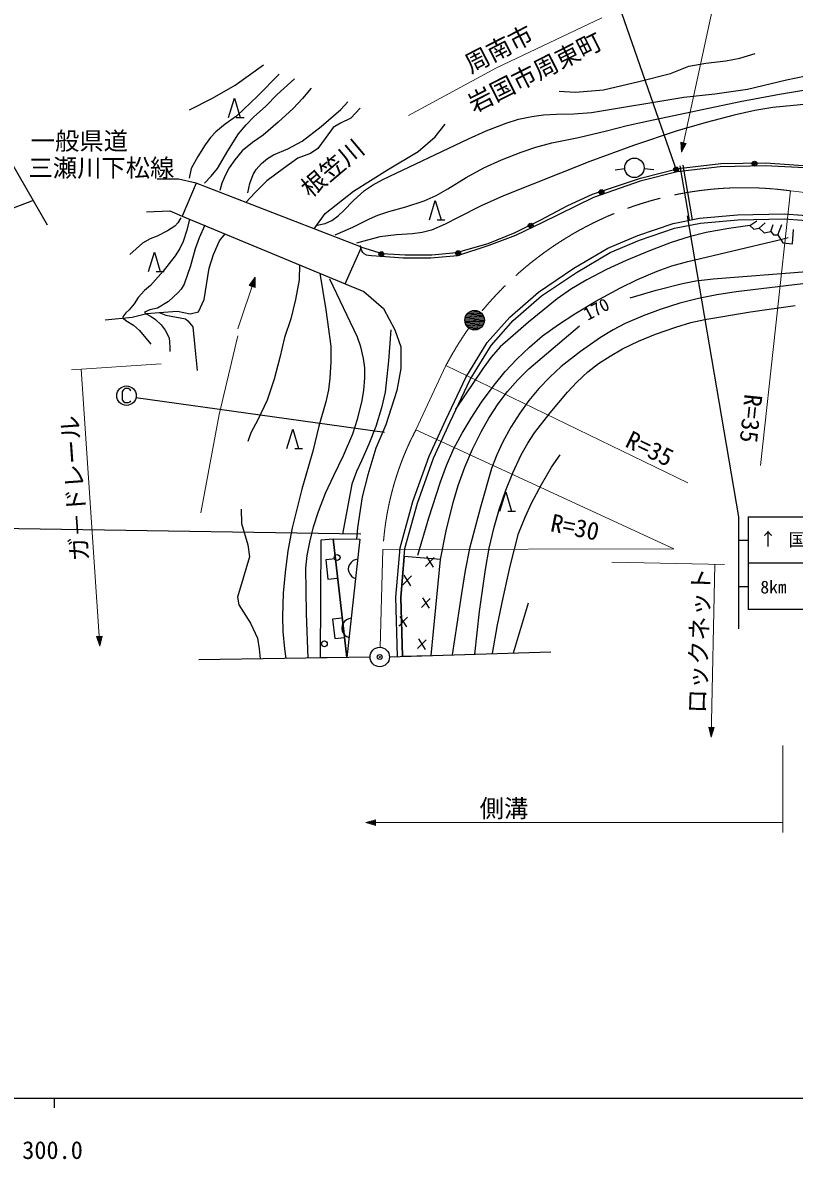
# Model space of a CAD drawing. Units: millimetres, scale not verified. Extents: x 40000 to 680000, y 20000 to 380000.
# Drawn here: x 364784 to 444068, y 198715 to 315572 of the extents above; entities that cross this region are included whole.
import ezdxf
from ezdxf.enums import TextEntityAlignment as Align

# ---------------------------------------------------------------- set-up
doc = ezdxf.new("R2010")
doc.units = ezdxf.units.MM
doc.header["$LTSCALE"] = 1000
doc.header["$PDMODE"] = 32
doc.header["$PDSIZE"] = 500
doc.linetypes.add('CHAIN', pattern=[18.5, 12, -1.5, 3.5, -1.5])
for name, color, linetype, lineweight in [('S-BGD', 7, 'Continuous', 25), ('S-BGD-EXST', 7, 'Continuous', 25), ('S-BMK', 2, 'CHAIN', 13), ('S-BMK-OTRS', 5, 'Continuous', 25), ('S-BMK-SRVR', 3, 'Continuous', 25), ('S-STR-HTXT', 7, 'Continuous', 13), ('S-STR-STR1', 1, 'Continuous', 25), ('S-STR-STRC', 7, 'Continuous', 25), ('S-TTL-BAND', 7, 'Continuous', 25)]:
    doc.layers.add(name, color=color, linetype=linetype, lineweight=lineweight)
doc.layers.add('S-BMK-HTXT', color=7, linetype='Continuous')
doc.layers.add('S-OTRS', color=6, linetype='Continuous')
doc.styles.add('ＭＳ ゴシック', font='')
doc.styles.get('ＭＳ ゴシック').set_extended_font_data('MS Gothic')

msp = doc.modelspace()

# ---------------------------------------------------------------- linework, layer by layer
at = {"layer": 'S-BGD'}
for p, q in [((438461, 311919), (440034, 312416)), ((431341, 310345), (433245, 311090)), ((433245, 311090), (434984, 311422)), ((434984, 311422), (437053, 311670)), ((437053, 311670), (438461, 311919)), ((428112, 309516), (431341, 310345)), ((419916, 308522), (421572, 308439)), ((421572, 308439), (424470, 308688)), ((424470, 308688), (428112, 309516)), ((385932, 305811), (386533, 307814)), ((386533, 307814), (387133, 305811)), ((399446, 306804), (398492, 305754)), ((386733, 305811), (387533, 305811)), ((397442, 305229), (396679, 304799)), ((398492, 305754), (397442, 305229)), ((407175, 303844), (408177, 305133)), ((396679, 304799), (395868, 303653)), ((405410, 302316), (407175, 303844)), ((395868, 303653), (395105, 302651)), ((393053, 301648), (391574, 300598)), ((394341, 302125), (393053, 301648)), ((395105, 302651), (394341, 302125)), ((402261, 300454), (405410, 302316)), ((391574, 300598), (389857, 299309)), ((398778, 298258), (402261, 300454)), ((426646, 300537), (425652, 300422)), ((428277, 299600), (432156, 300591)), ((428638, 300575), (429636, 300498)), ((436457, 300763), (432037, 300247)), ((432156, 300591), (436530, 301086)), ((432316, 300865), (433281, 295270)), ((432611, 300916), (433577, 295321)), ((441072, 300860), (436457, 300763)), ((436530, 301086), (441110, 301169)), ((445819, 300631), (441072, 300860)), ((441110, 301169), (445979, 300838)), ((380792, 299479), (378598, 299479)), ((382605, 299086), (380792, 299479)), ((389857, 299309), (388664, 298115)), ((423347, 297933), (428277, 299600)), ((428229, 299278), (423453, 297599)), ((432037, 300247), (428229, 299278)), ((399580, 292485), (382605, 299086)), ((388664, 298115), (387718, 297098)), ((395868, 295967), (398778, 298258)), ((406575, 295292), (407175, 297295)), ((407175, 297295), (407775, 295292)), ((423453, 297599), (418129, 294983)), ((420811, 296770), (423347, 297933)), ((377501, 296137), (379886, 296233)), ((379886, 296233), (381180, 295700)), ((381180, 295700), (397907, 288740)), ((394742, 294366), (395868, 295967)), ((418012, 295290), (420811, 296770)), ((434346, 295473), (438226, 295808)), ((438226, 295808), (443076, 295908)), ((443076, 295908), (449063, 295473)), ((407375, 295292), (408176, 295292)), ((415371, 293995), (418012, 295290)), ((418129, 294983), (415434, 293691)), ((427991, 293699), (431637, 294937)), ((431637, 294937), (434346, 295473)), ((431767, 294453), (434416, 294976)), ((434416, 294976), (438253, 295307)), ((438253, 295307), (443063, 295407)), ((439514, 294713), (440233, 295211)), ((439514, 294713), (439915, 294339)), ((440454, 294436), (441063, 294989)), ((441671, 294104), (441892, 294823)), ((442390, 293772), (442777, 294823)), ((443063, 295407), (449018, 294974)), ((384991, 293140), (385588, 293867)), ((412624, 292859), (415371, 293995)), ((415434, 293691), (412691, 292658)), ((424910, 292400), (427991, 293699)), ((428169, 293230), (431767, 294453)), ((439915, 294339), (440454, 294436)), ((440454, 294436), (440980, 293965)), ((440980, 293965), (441671, 294104)), ((441671, 294104), (441947, 293758)), ((441947, 293758), (442390, 293772)), ((442390, 293772), (442902, 292928)), ((443883, 292831), (443994, 294325)), ((384371, 291755), (384991, 293140)), ((399489, 292564), (399498, 292684)), ((399515, 292361), (399489, 292564)), ((399618, 292113), (399515, 292361)), ((399580, 292485), (401717, 291828)), ((409349, 291934), (412624, 292859)), ((412691, 292658), (409464, 291593)), ((421432, 290325), (424910, 292400)), ((425137, 291953), (428169, 293230)), ((442902, 292928), (443883, 292831)), ((377711, 289978), (378312, 291981)), ((378312, 291981), (378912, 289978)), ((383941, 290323), (384371, 291755)), ((399726, 291945), (399618, 292113)), ((399877, 291813), (399726, 291945)), ((400108, 291676), (399877, 291813)), ((400305, 291622), (400108, 291676)), ((400624, 291599), (400305, 291622)), ((401623, 291528), (400624, 291599)), ((403881, 291366), (401623, 291528)), ((401717, 291828), (404067, 291696)), ((406721, 291366), (403881, 291366)), ((404067, 291696), (406814, 291722)), ((409464, 291593), (406721, 291366)), ((406814, 291722), (409349, 291934)), ((421699, 289902), (425137, 291953)), ((378512, 289978), (379312, 289978)), ((383416, 287124), (383941, 290323)), ((393229, 290687), (393196, 289129)), ((417786, 287882), (421432, 290325)), ((418091, 287484), (421699, 289902)), ((393196, 289129), (392815, 287124)), ((397907, 288740), (399844, 287947)), ((399844, 287947), (401869, 286185)), ((414843, 285305), (417786, 287882)), ((415195, 284948), (418091, 287484)), ((382844, 285835), (383416, 287124)), ((392815, 287124), (392338, 285119)), ((373255, 285023), (376022, 285310)), ((376022, 285310), (377548, 285692)), ((377548, 285692), (378789, 285787)), ((378789, 285787), (380697, 285930)), ((378789, 285787), (379504, 285501)), ((379504, 285501), (381508, 285119)), ((380697, 285930), (381985, 285644)), ((381985, 285644), (382844, 285835)), ((401869, 286185), (403014, 283983)), ((412501, 282694), (414843, 285305)), ((381508, 285119), (381747, 284928)), ((381747, 284928), (382271, 284307)), ((382271, 284307), (382462, 282207)), ((392338, 285119), (391670, 283209)), ((403014, 283983), (403630, 282265)), ((412905, 282394), (415195, 284948)), ((391670, 283209), (391193, 281156)), ((382462, 282207), (382701, 279820)), ((403630, 282265), (403630, 280018)), ((410327, 279112), (412501, 282694)), ((410768, 278874), (412905, 282394)), ((391193, 281156), (390620, 278912)), ((403630, 280018), (403234, 277772)), ((390620, 278912), (389905, 276764)), ((408253, 274743), (410327, 279112)), ((408705, 274528), (410768, 278874)), ((403234, 277772), (402089, 274225)), ((389905, 276764), (388950, 274759)), ((388950, 274759), (388235, 273422)), ((406548, 270994), (408253, 274743)), ((391928, 271789), (392529, 273792)), ((392529, 273792), (393129, 271789)), ((402089, 274225), (401077, 271846)), ((407011, 270805), (408705, 274528)), ((388235, 273422), (387901, 272515)), ((392729, 271789), (393529, 271789)), ((401077, 271846), (400240, 269071)), ((404875, 266341), (406548, 270994)), ((405353, 266190), (407011, 270805)), ((400240, 269071), (399668, 266824)), ((399668, 266824), (399184, 263653)), ((413823, 265336), (414424, 267338)), ((414424, 267338), (415024, 265336)), ((387233, 265565), (387281, 264085)), ((403571, 261588), (404875, 266341)), ((404065, 261500), (405353, 266190)), ((414624, 265336), (415425, 265336)), ((387281, 264085), (387901, 261889)), ((399184, 263653), (399095, 262467)), ((387901, 261889), (388092, 260648)), ((395371, 250257), (395454, 262419)), ((395454, 262419), (396682, 262504)), ((398080, 250301), (396682, 262504)), ((396682, 262504), (399432, 262461)), ((396682, 262504), (398080, 250301)), ((399432, 262461), (398080, 250301)), ((388092, 260648), (387424, 258451)), ((403136, 256501), (403571, 261588)), ((403637, 256486), (404065, 261500)), ((403996, 260685), (403637, 256486)), ((407703, 260391), (403996, 260685)), ((406165, 259677), (407058, 260597)), ((406261, 260674), (406962, 259600)), ((396917, 260448), (395923, 260334)), ((395923, 260334), (396151, 258344)), ((398276, 259674), (398241, 259355)), ((398383, 259904), (398276, 259674)), ((398524, 260089), (398383, 259904)), ((398745, 260266), (398524, 260089)), ((398957, 260364), (398745, 260266)), ((399205, 260417), (398957, 260364)), ((406750, 250519), (407703, 260391)), ((387424, 258451), (386851, 256494)), ((396151, 258344), (397145, 258458)), ((398241, 259355), (398294, 259107)), ((398294, 259107), (398391, 258895)), ((398391, 258895), (398568, 258674)), ((398568, 258674), (398754, 258532)), ((398754, 258532), (398984, 258426)), ((403848, 257767), (404741, 258686)), ((403944, 258763), (404645, 257690)), ((386851, 256494), (386994, 255730)), ((403306, 250413), (403136, 256501)), ((403806, 250427), (403637, 256486)), ((403637, 256486), (403806, 250427)), ((405757, 255448), (406650, 256368)), ((405853, 256445), (406554, 255371)), ((415220, 250781), (416760, 255927)), ((386994, 255730), (388187, 253820)), ((388187, 253820), (388903, 252293)), ((397616, 254346), (396622, 254232)), ((396622, 254232), (396850, 252243)), ((397600, 253593), (397565, 253275)), ((397706, 253823), (397600, 253593)), ((397848, 254009), (397706, 253823)), ((398069, 254186), (397848, 254009)), ((398281, 254283), (398069, 254186)), ((398529, 254336), (398281, 254283)), ((403440, 253537), (404333, 254457)), ((403536, 254534), (404237, 253460)), ((397565, 253275), (397618, 253027)), ((397618, 253027), (397715, 252815)), ((397715, 252815), (397892, 252593)), ((397892, 252593), (398077, 252452)), ((398077, 252452), (398307, 252346)), ((388903, 252293), (389094, 251195)), ((396850, 252243), (397844, 252357)), ((405349, 251219), (406242, 252139)), ((405445, 252216), (406146, 251142)), ((389094, 251195), (389186, 250156)), ((398080, 250301), (395371, 250257)), ((398080, 250301), (398080, 250301)), ((403806, 250427), (406750, 250519))]:
    msp.add_line(p, q, dxfattribs=at)
for points in [[(381937, 306613), (384298, 307819), (386622, 309141), (389523, 311244)], [(391145, 310289), (388906, 308011), (386736, 305949), (385581, 305146), (384642, 304356), (384091, 303775), (383523, 303009), (382762, 301832), (382086, 300598), (381890, 299595)], [(383464, 299070), (384163, 299791), (384794, 300587), (385849, 302412), (386969, 304150), (387728, 305082), (388525, 305883), (389714, 306957), (390921, 308200), (392719, 309812)], [(395057, 294773), (395846, 294938), (396556, 295236), (397205, 295710), (397777, 296254), (398750, 297276), (399898, 298318), (400725, 298874), (401788, 299447), (410606, 303637), (412406, 304456), (414456, 305260), (415722, 305642), (417094, 305946), (418285, 306108), (419625, 306176), (421428, 306194), (423245, 306330), (432709, 307906), (435895, 308258), (439261, 308740), (443263, 309688), (447243, 310514), (448413, 310651)], [(394437, 308857), (393542, 307775), (392575, 306765), (391049, 305332), (389478, 304024), (388378, 303271), (387329, 302416), (386572, 301484), (386012, 300641), (385611, 299947), (385260, 299081), (385038, 298306)], [(396878, 293748), (398714, 294546), (400431, 295402), (401286, 295784), (402421, 296166), (404164, 296633), (406022, 297251), (407263, 297820), (408483, 298504), (410360, 299663), (412160, 300643), (413981, 301477), (415989, 302273), (417509, 302780), (419139, 303214), (421886, 303772), (424760, 304461), (426889, 305021), (429084, 305489), (438506, 307464), (442557, 308230), (446856, 308932)], [(387901, 298067), (388119, 299051), (388465, 299966), (388781, 300482), (389310, 301101), (389937, 301624), (390542, 301990), (392018, 302623), (393514, 303397), (395454, 304909), (397488, 306648), (398206, 307425)], [(451443, 307796), (441857, 306862), (440033, 306543), (437885, 306052), (435000, 305327), (432035, 304469), (427534, 302936), (423076, 301308), (414191, 297778), (411882, 296734), (409534, 295558), (408200, 294862), (406794, 294257), (405828, 293999), (404833, 293853), (403187, 293775), (401471, 293570), (399079, 292900)], [(316700, 270259), (320333, 271925), (323975, 273711), (326617, 275126), (329037, 276531), (331949, 278278), (334908, 279926), (337556, 281330), (339994, 282738), (343347, 284913), (346567, 287120), (350090, 289654), (353841, 292220), (355215, 292999), (356652, 293698), (359158, 294825), (361917, 295952), (363824, 296554), (365710, 297255), (365827, 297302)], [(381925, 295391), (381651, 294227), (381275, 293080), (380936, 292356), (380454, 291600), (379231, 290024), (377916, 288566), (377301, 288049), (376657, 287332), (376245, 286674), (375735, 286064), (375373, 285758), (375068, 285347), (375105, 285212), (375377, 284951), (376164, 284459), (376771, 283944), (377930, 282531)], [(381031, 295516), (380734, 294992), (380417, 294664), (379664, 294172), (378599, 293619), (377887, 293350), (377075, 292909), (375783, 291745)], [(383480, 294743), (382900, 293466), (382494, 292323), (382025, 290590), (381377, 288696), (381076, 288176), (380761, 287827), (379768, 286925), (378632, 286229), (377850, 286053), (377298, 285821), (377398, 285688), (377967, 285360), (378441, 285053), (379014, 284502), (379409, 283963), (379787, 283257), (379882, 282863), (379903, 282056), (379886, 281767)], [(439514, 294713), (437331, 294420), (435025, 293994), (433280, 293545), (431429, 292960), (429179, 292121), (426778, 291112), (424769, 290196), (422738, 289150), (421192, 288219), (419705, 287199), (416743, 284770), (413839, 282247), (412921, 281185), (412088, 280052), (409262, 275840)], [(405390, 260826), (406515, 264669), (407701, 268368), (408336, 270056), (409096, 271785), (409928, 273381), (410853, 274930), (411920, 276543), (413227, 278318), (414373, 279709), (415556, 280982), (416861, 282228), (418213, 283365), (419832, 284542), (421511, 285635), (423691, 286938), (426149, 288282), (427949, 289164), (429976, 290031), (431485, 290564), (433147, 291029), (442366, 293220), (443441, 293495)], [(395313, 289820), (395926, 286054), (396431, 282324), (396443, 280720), (396345, 279028), (396190, 277836), (395925, 276605), (395215, 274099), (394590, 271511), (393479, 267629), (392459, 263631), (392039, 261262), (391750, 259043), (391560, 256915), (391461, 254511), (391513, 252983), (391691, 251189), (391816, 250199)], [(427216, 287275), (429862, 288067), (432574, 288765), (433960, 289028), (435746, 289250), (445355, 290005), (447554, 290134), (449665, 290366), (450852, 290547)], [(394106, 250236), (393944, 254839), (393890, 259489), (394023, 260783), (394270, 262166), (394667, 263724), (395188, 265324), (395913, 267192), (396736, 269018), (397746, 271079), (398705, 273295), (399192, 274821), (399624, 276566), (399833, 277750), (399951, 279074), (399938, 280076), (399817, 281065), (399537, 282238), (399181, 283248), (396345, 289220)], [(447533, 289030), (438082, 287893), (436102, 287605), (434231, 287229), (432293, 286722), (430288, 286085), (428536, 285434), (426694, 284639), (425445, 284004), (424142, 283214), (422107, 281762), (420116, 280212), (418936, 279126), (417833, 277957), (416807, 276716), (415860, 275412), (414958, 273999), (414086, 272416), (413493, 271146), (412956, 269737), (411809, 265779), (410687, 261517), (410237, 259254), (409874, 256876), (408930, 250587)], [(411229, 250658), (411726, 255035), (412324, 259363), (412714, 261533), (413215, 263703), (413777, 265623), (414437, 267517), (415150, 269309), (415995, 271129), (416673, 272354), (417373, 273414), (418972, 275470), (420770, 277603), (421723, 278630), (422855, 279676), (423967, 280531), (425140, 281304), (426431, 282035), (428055, 282816), (429812, 283544), (431889, 284287), (433423, 284738), (434885, 285063), (439579, 285846), (444167, 286512)], [(402595, 283989), (402359, 280792), (402018, 277584), (401638, 275965), (401061, 274046), (400362, 272231), (399598, 270535), (399091, 269443), (398612, 268139), (397633, 262982)], [(407703, 260391), (408311, 263340), (409022, 266259), (409545, 267990), (410229, 269872), (411018, 271715), (411905, 273524), (412689, 274923), (413636, 276376), (414614, 277647), (415675, 278851), (416799, 279973), (418150, 281158), (422010, 284424)], [(413061, 250714), (413569, 253676), (414146, 256435), (414876, 259701), (415739, 263050), (416402, 264728), (417081, 266184), (418087, 268103), (419136, 269876), (420023, 271147)]]:
    msp.add_lwpolyline(points, dxfattribs=at)
for centre, major_axis in [((427641, 300652), (0, -1001)), ((431937, 300480), (0, -250)), ((431937, 300480), (0, -150)), ((431937, 300480), (0, -50.1)), ((439975, 301088), (0, -250)), ((439975, 301088), (0, -150)), ((439975, 301088), (0, -50.1)), ((424255, 298146), (0, -250)), ((424255, 298146), (0, -150)), ((424255, 298146), (0, -50.1)), ((416988, 294714), (0, -250)), ((416988, 294714), (0, -150)), ((416988, 294714), (0, -50.1)), ((401640, 291778), (0, -250)), ((401640, 291778), (0, -150)), ((401640, 291778), (0, -50.1)), ((409535, 291880), (0, -250)), ((409535, 291880), (0, -150)), ((409535, 291880), (0, -50.1)), ((397088, 260585), (0, -300)), ((395782, 251709), (0, -300))]:
    msp.add_ellipse(centre, major_axis=major_axis, ratio=0.999279, dxfattribs=at)
at = {"layer": 'S-BGD-EXST'}
for p, q in [((424373, 322143), (432008, 300234)), ((375129, 277831), (375009, 277671)), ((375009, 277671), (375009, 276790)), ((375289, 277951), (375129, 277831)), ((375649, 277951), (375289, 277951)), ((375809, 277831), (375649, 277951)), ((375890, 277711), (375809, 277831)), ((376403, 277039), (401975, 273459)), ((375009, 276790), (375129, 276629)), ((375129, 276629), (375289, 276509)), ((375289, 276509), (375649, 276509)), ((375649, 276509), (375809, 276589)), ((375809, 276589), (375890, 276709))]:
    msp.add_line(p, q, dxfattribs=at)
msp.add_ellipse((375449, 277230), major_axis=(0, -1001), ratio=0.999279, dxfattribs=at)
at = {"layer": 'S-BMK'}
for p, q in [((413459, 310936), (424801, 316321)), ((404435, 306048), (413459, 310936)), ((443681, 298287), (468978, 295253)), ((386884, 283396), (384980, 275277)), ((405188, 273721), (408277, 280327)), ((384980, 275277), (383076, 265169)), ((401501, 251357), (401802, 261403))]:
    msp.add_line(p, q, dxfattribs=at)
for centre, major_axis, start_param, end_param in [((438935, 263560), (0, -35051), 3.0056612, 4.0259486), ((439275, 264008), (0, -35051), 4.0991386, 4.2280836), ((431780, 259776), (0, -30044), 4.229731, 4.6582283)]:
    msp.add_ellipse(centre, major_axis=major_axis, ratio=0.999279, start_param=start_param, end_param=end_param, dxfattribs=at)
at = {"layer": 'S-BMK-OTRS'}
for p, q in [((359178, 308885), (367277, 294777)), ((400470, 250340), (382886, 250053)), ((402471, 250387), (419069, 250900))]:
    msp.add_line(p, q, dxfattribs=at)
at = {"layer": 'S-BMK-SRVR'}
for p, q in [((410228, 284992), (412202, 285135)), ((410236, 285124), (412174, 285263)), ((410263, 285256), (412125, 285390)), ((410317, 285390), (412059, 285516)), ((410387, 285526), (411961, 285640)), ((410488, 285664), (411833, 285761)), ((410658, 285807), (411642, 285878)), ((410237, 284863), (412207, 285005)), ((410263, 284734), (412204, 284874)), ((410296, 284606), (412192, 284743)), ((410367, 284480), (412134, 284608)), ((410461, 284357), (412069, 284473)), ((410579, 284235), (411958, 284334)), ((410740, 284116), (411807, 284193)), ((411063, 284008), (411523, 284042))]:
    msp.add_line(p, q, dxfattribs=at)
for centre, major_axis in [((411219, 284991), (0, -1001)), ((411219, 284991), (0, -40.1)), ((401471, 250356), (0, -1001)), ((401471, 250356), (0, -40.1))]:
    msp.add_ellipse(centre, major_axis=major_axis, ratio=0.999279, dxfattribs=at)
at = {"layer": 'S-OTRS'}
msp.add_point((401471, 250356), dxfattribs=at)
at = {"layer": 'S-STR-HTXT'}
for p, q in [((432478, 302249), (436961, 323050)), ((432478, 302249), (432415, 303287)), ((432415, 303287), (432963, 303169)), ((432963, 303169), (432478, 302249)), ((432537, 302523), (432485, 303231)), ((432485, 303231), (432876, 303147)), ((432876, 303147), (432537, 302523)), ((432571, 302680), (432555, 303175)), ((432555, 303175), (432790, 303124)), ((432790, 303124), (432571, 302680)), ((432622, 302915), (432625, 303119)), ((432703, 303102), (432622, 302915)), ((432625, 303119), (432703, 303102)), ((443681, 298287), (440598, 270036)), ((386899, 284106), (388664, 289405)), ((388664, 289405), (388044, 288557)), ((388626, 289291), (388114, 288576)), ((388588, 289177), (388183, 288595)), ((388550, 289063), (388253, 288614)), ((388512, 288949), (388322, 288633)), ((388462, 288797), (388392, 288652)), ((388392, 288652), (388430, 288639)), ((388430, 288639), (388462, 288797)), ((388474, 288582), (388512, 288949)), ((388519, 288525), (388550, 289063)), ((388563, 288468), (388588, 289177)), ((388607, 288411), (388626, 289291)), ((388652, 288354), (388664, 289405)), ((388044, 288557), (388652, 288354)), ((388114, 288576), (388607, 288411)), ((388183, 288595), (388563, 288468)), ((388253, 288614), (388519, 288525)), ((388322, 288633), (388474, 288582)), ((378996, 280516), (369778, 279886)), ((370777, 279954), (372719, 251481)), ((408277, 280327), (433143, 268272)), ((405188, 273721), (431686, 261463)), ((431686, 261463), (401802, 261403)), ((425328, 260111), (436915, 259864)), ((435915, 259885), (435537, 242120)), ((372371, 252461), (372931, 252500)), ((372719, 251481), (372371, 252461)), ((372454, 252427), (372853, 252454)), ((372700, 251761), (372454, 252427)), ((372853, 252454), (372700, 251761)), ((372931, 252500), (372719, 251481)), ((372537, 252392), (372776, 252409)), ((372689, 251921), (372537, 252392)), ((372619, 252358), (372699, 252363)), ((372673, 252161), (372619, 252358)), ((372699, 252363), (372673, 252161)), ((372776, 252409), (372689, 251921)), ((435537, 242120), (435278, 243128)), ((435278, 243128), (435839, 243116)), ((435543, 242401), (435358, 243086)), ((435358, 243086), (435758, 243077)), ((435839, 243116), (435537, 242120)), ((435758, 243077), (435543, 242401)), ((435547, 242561), (435437, 243044)), ((435437, 243044), (435677, 243039)), ((435552, 242801), (435516, 243002)), ((435516, 243002), (435596, 243001)), ((435677, 243039), (435547, 242561)), ((435596, 243001), (435552, 242801)), ((442896, 232325), (442896, 241264)), ((400027, 233327), (401028, 233607)), ((400027, 233327), (442896, 233327)), ((401028, 233046), (400027, 233327)), ((400307, 233327), (400988, 233527)), ((400988, 233126), (400307, 233327)), ((400467, 233327), (400948, 233447)), ((400948, 233207), (400467, 233327)), ((400708, 233327), (400908, 233367)), ((400908, 233287), (400708, 233327)), ((400908, 233367), (400908, 233287)), ((400948, 233447), (400948, 233207)), ((400988, 233527), (400988, 233126)), ((401028, 233607), (401028, 233046))]:
    msp.add_line(p, q, dxfattribs=at)
at = {"layer": 'S-STR-STR1'}
for p, q in [((382605, 299086), (381180, 295700)), ((397907, 288740), (399580, 292485))]:
    msp.add_line(p, q, dxfattribs=at)
at = {"layer": 'S-STR-STRC'}
for p, q in [((433050, 295712), (438333, 264757)), ((438333, 264757), (438333, 253241)), ((439334, 264757), (454345, 264757)), ((439334, 264757), (439334, 255243)), ((359437, 263649), (399544, 263029)), ((438333, 262379), (439334, 262379)), ((454345, 260000), (439334, 260000)), ((438333, 257622), (439334, 257622)), ((454345, 255243), (439334, 255243))]:
    msp.add_line(p, q, dxfattribs=at)
at = {"layer": 'S-TTL-BAND'}
for p, q in [((40000, 205000), (579000, 205000)), ((368000, 205000), (368000, 204000))]:
    msp.add_line(p, q, dxfattribs=at)

# ---------------------------------------------------------------- texts
at = {"layer": 'S-BMK-HTXT', "style": 'ＭＳ ゴシック'}
for s, rotation, p in [('周南市', 27.317, (411058, 309848)), ('岩国市周東町', 26.817, (411389, 305788))]:
    msp.add_text(s, height=1833, rotation=rotation, dxfattribs=at).set_placement(p, align=Align.BOTTOM_LEFT)
for s, p in [('一般県道', (365598, 301954)), ('三瀬川下松線', (365372, 299183))]:
    msp.add_text(s, height=1833, dxfattribs=at).set_placement(p, align=Align.BOTTOM_LEFT)
at = {"layer": 'S-STR-HTXT', "style": 'ＭＳ ゴシック'}
for s, height, rotation, p in [('根笠川', 1833, 40.12, (394666, 297100)), ('170', 1320, 27.817, (423031, 284567)), ('R=35', 1833, 264.104, (438428, 277504)), ('ガ－ドレール', 1833, 94.097, (372115, 260317)), ('R=35', 1833, 334.384, (426341, 271539)), ('R=30', 1833, 348.692, (418808, 262757)), ('ロックネット', 1833, 88.201, (435504, 244507))]:
    msp.add_text(s, height=height, rotation=rotation, dxfattribs=at).set_placement(p, align=Align.BOTTOM_LEFT)
msp.add_text('側溝', height=1833, dxfattribs=at).set_placement((411736, 233327), align=Align.BOTTOM_LEFT)
at = {"layer": 'S-STR-STRC', "style": 'ＭＳ ゴシック'}
for s, p in [('↑', (440476, 261444)), ('国道2号', (443486, 261357)), (' 8km', (439690, 256494))]:
    msp.add_text(s, height=1320, dxfattribs=at).set_placement(p, align=Align.BOTTOM_LEFT)
at = {"layer": 'S-TTL-BAND', "style": 'ＭＳ ゴシック'}
msp.add_text('300.0', height=1833, dxfattribs=at).set_placement((367844, 198195), align=Align.BOTTOM_CENTER)

doc.saveas('drawing.dxf')
